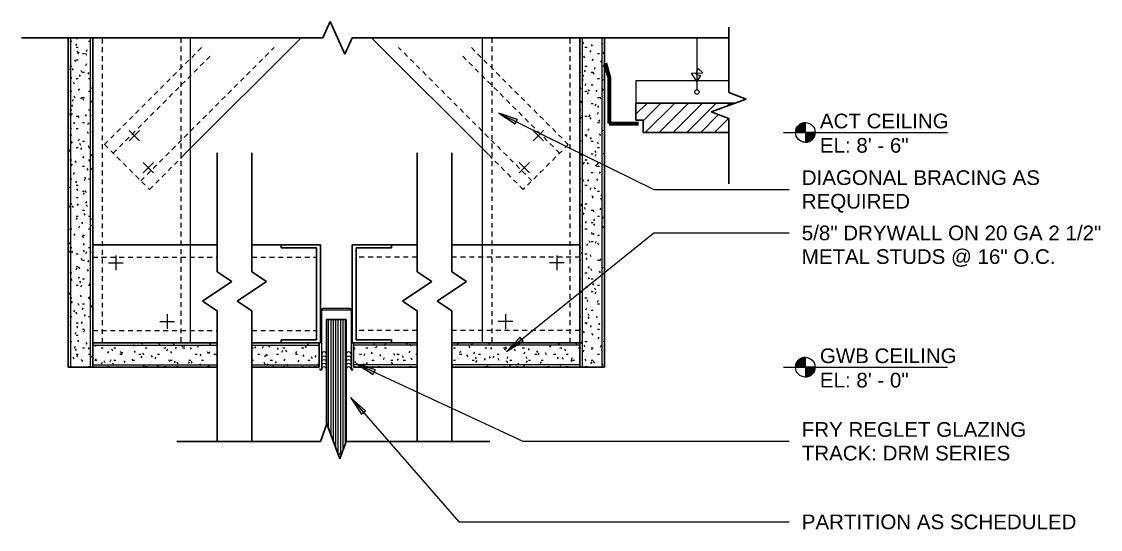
# Model space of a CAD drawing. Header units: inches. Extents: x 65 to 406, y 49 to 174.
# Drawn here: x 340.09 to 367.64, y 123.05 to 136.03 of the extents above; entities that cross this region are included whole.
import ezdxf

# ---------------------------------------------------------------- set-up
doc = ezdxf.new("R2010")
doc.units = ezdxf.units.IN
doc.header["$MEASUREMENT"] = 0
doc.linetypes.add('Hidden 1_8_', pattern=[0.1875, 0.125, -0.0625])
for name, color, linetype, lineweight in [('A-ANNO-NOTE', 131, 'Continuous', 20), ('A-DETL', 90, 'Continuous', 9), ('A-DETL-GENF', 92, 'Continuous', 9), ('A-DETL-GENF-HDLN', 1, 'Hidden 1_8_', 9), ('A-DETL-HDLN', 90, 'Hidden 1_8_', 9), ('A-DETL-MEDM', 33, 'Continuous', 30), ('A-DETL-THIN', 151, 'Continuous', 9), ('A-DETL-WIDE', 214, 'Continuous', 70), ('G-ANNO-TEXT', 231, 'Continuous', 9)]:
    doc.layers.add(name, color=color, linetype=linetype, lineweight=lineweight)
doc.styles.add('Arial_2', font='arial.ttf', dxfattribs={"height": 0.375})

# ---------------------------------------------------------------- blocks, each defined once
blk = doc.blocks.new('C Studs-Side - 2 1_2_-2608773-Section Detail - Drywall Bulkhead 15')
at = {"layer": 'A-DETL-GENF'}
blk.add_line((0, 0), (7.792, 0), dxfattribs=at)
at = {"layer": 'A-DETL-GENF-HDLN'}
for p, q in [((0, 2.25), (7.792, 2.25)), ((7.792, 0.25), (0, 0.25))]:
    blk.add_line(p, q, dxfattribs=at)
blk = doc.blocks.new('Gypsum Wallboard-Section - 5_8_-2608779-Section Detail - Drywall Bulkhead 15')
at = {"layer": 'A-DETL-GENF'}
h = blk.add_hatch(dxfattribs=at)
h.set_pattern_fill('FP_22', color=256, style=0, pattern_type=2)
h.set_pattern_definition([(0, (-35.64, -127.192), (0.64, 0.16), [0.053, -0.427, 0.053, -0.427, -2.56]), (0, (-35.64, -127.192), (0.64, 0.16), [-0.96, 0.053, -0.907, 0.053, -0.427, -1.12]), (0, (-35.64, -127.192), (0.64, 0.16), [-2.4, 0.053, -0.267, 0.053, -0.747]), (120, (-35.4, -127.112), (-0.45856406, 0.47425626), [0.053, -0.427, 0.053, -0.427, -2.56]), (120, (-35.4, -127.112), (-0.45856406, 0.47425626), [-0.96, 0.053, -0.907, 0.053, -0.427, -1.12]), (120, (-35.4, -127.112), (-0.45856406, 0.47425626), [-2.4, 0.053, -0.267, 0.053, -0.747]), (240, (-35.32, -126.792), (-0.18143594, -0.63425626), [0.053, -0.427, 0.053, -0.427, -2.56]), (240, (-35.32, -126.792), (-0.18143594, -0.63425626), [-0.96, 0.053, -0.907, 0.053, -0.427, -1.12]), (240, (-35.32, -126.792), (-0.18143594, -0.63425626), [-2.4, 0.053, -0.267, 0.053, -0.747])])
h.paths.add_polyline_path([(2.5, 0), (3.174, 0), (3.174, 0.625), (0, 0.625), (0, 0)], flags=0)
h.paths.add_polyline_path([(4.065, 0), (5.784, 0), (5.784, 0.625), (4.065, 0.625)], flags=0)
for p, q in [((0, 0.563), (3.174, 0.563)), ((4.065, 0.563), (5.784, 0.563)), ((0, 0.062), (3.174, 0.062)), ((4.065, 0.062), (5.784, 0.062))]:
    blk.add_line(p, q, dxfattribs=at)
at = {"layer": 'A-DETL-MEDM'}
for p, q in [((3.174, 0.625), (0, 0.625)), ((5.784, 0.625), (4.065, 0.625)), ((5.784, 0), (5.784, 0.625)), ((0, 0), (3.174, 0)), ((4.065, 0), (5.784, 0))]:
    blk.add_line(p, q, dxfattribs=at)
blk = doc.blocks.new('C Studs-Side - 2 1_2_-2608774-Section Detail - Drywall Bulkhead 15')
at = {"layer": 'A-DETL-GENF'}
blk.add_line((7.792, 0), (0, 0), dxfattribs=at)
at = {"layer": 'A-DETL-GENF-HDLN'}
for p, q in [((7.792, -0.25), (0, -0.25)), ((0, -2.25), (7.792, -2.25))]:
    blk.add_line(p, q, dxfattribs=at)
blk = doc.blocks.new('Gypsum Wallboard-Section - 5_8_-2608781-Section Detail - Drywall Bulkhead 15')
at = {"layer": 'A-DETL-GENF'}
h = blk.add_hatch(dxfattribs=at)
h.set_pattern_fill('FP_23', color=256, style=0, pattern_type=2)
h.set_pattern_definition([(180, (48.084, 127.192), (-0.64, -0.16), [0.053, -0.427, 0.053, -0.427, -2.56]), (180, (48.084, 127.192), (-0.64, -0.16), [-0.96, 0.053, -0.907, 0.053, -0.427, -1.12]), (180, (48.084, 127.192), (-0.64, -0.16), [-2.4, 0.053, -0.267, 0.053, -0.747]), (300, (47.844, 127.112), (0.45856406, -0.47425626), [0.053, -0.427, 0.053, -0.427, -2.56]), (300, (47.844, 127.112), (0.45856406, -0.47425626), [-0.96, 0.053, -0.907, 0.053, -0.427, -1.12]), (300, (47.844, 127.112), (0.45856406, -0.47425626), [-2.4, 0.053, -0.267, 0.053, -0.747]), (60, (47.764, 126.792), (0.18143594, 0.63425626), [0.053, -0.427, 0.053, -0.427, -2.56]), (60, (47.764, 126.792), (0.18143594, 0.63425626), [-0.96, 0.053, -0.907, 0.053, -0.427, -1.12]), (60, (47.764, 126.792), (0.18143594, 0.63425626), [-2.4, 0.053, -0.267, 0.053, -0.747])])
h.paths.add_polyline_path([(0.272, 0), (0, 0), (0, -0.625), (3.269, -0.625), (3.269, 0), (2.5, 0)], flags=0)
h.paths.add_polyline_path([(5.784, 0), (4.161, 0), (4.161, -0.625), (5.784, -0.625)], flags=0)
for p, q in [((0, -0.062), (3.269, -0.062)), ((4.161, -0.062), (5.784, -0.062)), ((0, -0.563), (3.269, -0.563)), ((4.161, -0.563), (5.784, -0.563))]:
    blk.add_line(p, q, dxfattribs=at)
at = {"layer": 'A-DETL-MEDM'}
for p, q in [((0, 0), (3.269, 0)), ((4.161, 0), (5.784, 0)), ((5.784, 0), (5.784, -0.625)), ((3.269, -0.625), (0, -0.625)), ((5.784, -0.625), (4.161, -0.625))]:
    blk.add_line(p, q, dxfattribs=at)
blk = doc.blocks.new('Gypsum Wallboard-Section - 5_8_-2608780-Section Detail - Drywall Bulkhead 15')
at = {"layer": 'A-DETL-GENF'}
h = blk.add_hatch(dxfattribs=at)
h.set_pattern_fill('FP_24', color=256, style=0, pattern_type=2)
h.set_pattern_definition([(270, (-127.192, 35.64), (0.16, -0.64), [0.053, -0.427, 0.053, -0.427, -2.56]), (270, (-127.192, 35.64), (0.16, -0.64), [-0.96, 0.053, -0.907, 0.053, -0.427, -1.12]), (270, (-127.192, 35.64), (0.16, -0.64), [-2.4, 0.053, -0.267, 0.053, -0.747]), (30, (-127.112, 35.4), (0.47425626, 0.45856406), [0.053, -0.427, 0.053, -0.427, -2.56]), (30, (-127.112, 35.4), (0.47425626, 0.45856406), [-0.96, 0.053, -0.907, 0.053, -0.427, -1.12]), (30, (-127.112, 35.4), (0.47425626, 0.45856406), [-2.4, 0.053, -0.267, 0.053, -0.747]), (150, (-126.792, 35.32), (-0.63425626, 0.18143594), [0.053, -0.427, 0.053, -0.427, -2.56]), (150, (-126.792, 35.32), (-0.63425626, 0.18143594), [-0.96, 0.053, -0.907, 0.053, -0.427, -1.12]), (150, (-126.792, 35.32), (-0.63425626, 0.18143594), [-2.4, 0.053, -0.267, 0.053, -0.747])])
h.paths.add_polyline_path([(0, 0), (8.417, 0), (8.417, 0.625), (0, 0.625)], flags=0)
for p, q in [((0, 0.563), (8.417, 0.563)), ((0, 0.062), (8.417, 0.062))]:
    blk.add_line(p, q, dxfattribs=at)
at = {"layer": 'A-DETL-MEDM'}
for p, q in [((8.417, 0.625), (0, 0.625)), ((0, 0.625), (0, 0)), ((0, 0), (8.417, 0))]:
    blk.add_line(p, q, dxfattribs=at)
blk = doc.blocks.new('Gypsum Wallboard-Section - 5_8_-2608782-Section Detail - Drywall Bulkhead 15')
at = {"layer": 'A-DETL-GENF'}
h = blk.add_hatch(dxfattribs=at)
h.set_pattern_fill('FP_25', color=256, style=0, pattern_type=2)
h.set_pattern_definition([(270, (-127.192, 48.084), (0.16, -0.64), [0.053, -0.427, 0.053, -0.427, -2.56]), (270, (-127.192, 48.084), (0.16, -0.64), [-0.96, 0.053, -0.907, 0.053, -0.427, -1.12]), (270, (-127.192, 48.084), (0.16, -0.64), [-2.4, 0.053, -0.267, 0.053, -0.747]), (30, (-127.112, 47.844), (0.47425626, 0.45856406), [0.053, -0.427, 0.053, -0.427, -2.56]), (30, (-127.112, 47.844), (0.47425626, 0.45856406), [-0.96, 0.053, -0.907, 0.053, -0.427, -1.12]), (30, (-127.112, 47.844), (0.47425626, 0.45856406), [-2.4, 0.053, -0.267, 0.053, -0.747]), (150, (-126.792, 47.764), (-0.63425626, 0.18143594), [0.053, -0.427, 0.053, -0.427, -2.56]), (150, (-126.792, 47.764), (-0.63425626, 0.18143594), [-0.96, 0.053, -0.907, 0.053, -0.427, -1.12]), (150, (-126.792, 47.764), (-0.63425626, 0.18143594), [-2.4, 0.053, -0.267, 0.053, -0.747])])
h.paths.add_polyline_path([(0, -0.625), (8.417, -0.625), (8.417, 0), (0, 0), (0, -0.404)], flags=0)
for p, q in [((0, -0.062), (8.417, -0.062)), ((0, -0.563), (8.417, -0.563))]:
    blk.add_line(p, q, dxfattribs=at)
at = {"layer": 'A-DETL-MEDM'}
for p, q in [((0, 0), (8.417, 0)), ((0, -0.625), (0, 0)), ((8.417, -0.625), (0, -0.625))]:
    blk.add_line(p, q, dxfattribs=at)
blk = doc.blocks.new('Break Line - Break Line-2610351-Section Detail - Drywall Bulkhead 15')
at = {"layer": 'A-DETL-MEDM'}
for p, q in [((-0.372, 0), (-0.186, 0.416)), ((-0.186, 0.416), (0.186, -0.416)), ((-8.069, 0), (-0.372, 0)), ((0.186, -0.416), (0.372, 0)), ((0.372, 0), (9.994, 0))]:
    blk.add_line(p, q, dxfattribs=at)
blk = doc.blocks.new('Double Break Line - Double Break Line-2609831-Section Detail - Drywall Bulkhead 15')
at = {"layer": 'A-DETL-MEDM'}
for p, q in [((-0.25, 1.266), (-0.5, 0.891)), ((0.25, 0.516), (-0.25, 1.266)), ((-3.505, 0.891), (-3.833, 0.891)), ((-0.5, 0.891), (-3.505, 0.891)), ((0.5, 0.891), (0.25, 0.516)), ((3.089, 0.891), (0.5, 0.891)), ((3.089, 0.891), (3.54, 0.891)), ((-0.5, 0), (-0.25, 0.375)), ((-0.25, 0.375), (0.25, -0.375)), ((-3.505, 0), (-3.833, 0)), ((-3.505, 0), (-0.5, 0)), ((0.25, -0.375), (0.5, 0)), ((0.5, 0), (3.089, 0)), ((3.089, 0), (3.54, 0))]:
    blk.add_line(p, q, dxfattribs=at)
blk = doc.blocks.new('Break Line - Break Line-2608856-Section Detail - Drywall Bulkhead 15')
at = {"layer": 'A-DETL-MEDM'}
for p, q in [((-0.329, 0), (-0.164, 0.446)), ((-0.164, 0.446), (0.164, -0.446)), ((-4, 0), (-0.329, 0)), ((0.164, -0.446), (0.329, 0)), ((0.329, 0), (4, 0))]:
    blk.add_line(p, q, dxfattribs=at)
blk = doc.blocks.new('Break Line - Break Line-2610274-Section Detail - Drywall Bulkhead 15')
at = {"layer": 'A-DETL-MEDM'}
for p, q in [((-0.329, 0), (-0.164, 0.446)), ((-0.164, 0.446), (0.164, -0.446)), ((-2, 0), (-0.329, 0)), ((0.164, -0.446), (0.329, 0)), ((0.329, 0), (2, 0))]:
    blk.add_line(p, q, dxfattribs=at)
blk = doc.blocks.new('FORM Elevation Symbol - Default-654938-Section Detail - Drywall Bulkhead 15')
at = {"layer": 'A-ANNO-NOTE', "lineweight": 9}
h = blk.add_hatch(color=256, dxfattribs=at)
edge = h.paths.add_edge_path(flags=0)
edge.add_line((0.0623, 0), (-0.0002, 0))
edge.add_arc((0.0623, 0), 0.0625, 90, 180, ccw=False)
edge.add_line((0.0623, 0.0625), (0.0623, 0))
h = blk.add_hatch(color=256, dxfattribs=at)
edge = h.paths.add_edge_path(flags=0)
edge.add_arc((0.0623, 0), 0.0625, -90, 0, ccw=False)
edge.add_line((0.0623, -0.0625), (0.0623, 0))
edge.add_line((0.0623, 0), (0.1248, 0))
at = {"layer": 'A-ANNO-NOTE'}
for p, q in [((-0.0766, 0), (0.9696, 0)), ((-0.0002, 0), (0.0623, 0)), ((0.0623, 0), (0.0623, 0.0625)), ((0.1248, 0), (0.0623, 0)), ((0.0623, 0), (0.0623, -0.0625))]:
    blk.add_line(p, q, dxfattribs=at)
blk.add_circle((0.0623, 0), 0.0625, dxfattribs=at)
for start, end in [(90, 180), (270, 0)]:
    blk.add_arc((0.0623, 0), 0.0625, start, end, dxfattribs=at)

msp = doc.modelspace()

# ---------------------------------------------------------------- hatches: boundary and pattern name
at = {"layer": 'A-DETL-GENF'}
h = msp.add_hatch(dxfattribs=at)
h.set_pattern_fill('FP_9', style=0, pattern_type=2)
h.set_pattern_definition([(45, (306.2659, 0), (-0.1767767, 0.1767767), [])])
h.paths.add_polyline_path([(358.150189, 133.191919), (358.150189, 133.55053), (357.70445, 133.714975), (358.319599, 133.941919), (355.776541, 133.941919), (355.776541, 133.503919), (355.964041, 133.503919), (355.964041, 133.191919), (356.097603, 133.191919)], flags=0)
h = msp.add_hatch(dxfattribs=at)
h.set_pattern_fill('FP_21', style=0, pattern_type=2)
h.set_pattern_definition([(90, (306.2659, 0), (-0.062, 4e-18), [])])
h.paths.add_polyline_path([(348.214246, 124.975467), (348.260362, 124.975467), (348.377927, 125.296205), (348.377927, 128.410669), (347.877927, 128.410669), (347.877927, 125.721803), (347.885357, 125.741943), (348.168131, 124.975467)], flags=0)
at = {"layer": 'G-ANNO-TEXT'}
for points in [[(352.273354, 133.68833), (352.692768, 133.408285), (352.750958, 133.526379)], [(352.470285, 127.595885), (352.901234, 127.857832), (352.818752, 127.960444)], [(348.644649, 127.275161), (349.070171, 127.004488), (349.125727, 127.123845)], [(348.490343, 126.41524), (348.768774, 125.994754), (348.868117, 126.081145)]]:
    msp.add_hatch(color=7, dxfattribs=at).paths.add_polyline_path(points, flags=0)

# ---------------------------------------------------------------- linework, layer by layer
at = {"layer": 'A-DETL', "lineweight": 18}
for p, q in [((348.471677, 128.691919), (347.784177, 128.691919)), ((347.752927, 127.129419), (347.752927, 128.629419)), ((347.784177, 128.660669), (348.471677, 128.660669)), ((348.502927, 128.629419), (348.502927, 127.129419)), ((347.706052, 127.160669), (347.706052, 127.129419)), ((347.706052, 127.129419), (347.752927, 127.129419)), ((348.502927, 127.129419), (348.549802, 127.129419)), ((348.549802, 127.129419), (348.549802, 127.160669))]:
    msp.add_line(p, q, dxfattribs=at)
for centre, radius, start, end in [((347.784177, 128.629419), 0.0625, 90, 180), ((348.471677, 128.629419), 0.0625, 0, 90), ((347.784177, 128.629419), 0.03125, 90, 180), ((348.471677, 128.629419), 0.03125, 0, 90)]:
    msp.add_arc(centre, radius, start, end, dxfattribs=at)
at = {"layer": 'A-DETL-HDLN'}
for p, q in [((344.67936, 135.358656), (342.204486, 132.883782)), ((344.243473, 133.066613), (346.54157, 135.36471)), ((352.01238, 133.066613), (349.714283, 135.36471)), ((351.576493, 135.358656), (354.051367, 132.883782)), ((342.425457, 132.662811), (344.976029, 135.213383)), ((353.830396, 132.662811), (351.279824, 135.213383)), ((342.204486, 132.883782), (343.353535, 131.734734)), ((343.132564, 131.955704), (344.243473, 133.066613)), ((353.123289, 131.955704), (352.01238, 133.066613)), ((354.051367, 132.883782), (352.902318, 131.734734)), ((343.353535, 131.734734), (344.243473, 132.624672)), ((352.902318, 131.734734), (352.01238, 132.624672)), ((341.906287, 130.004419), (345.0802, 130.004419)), ((345.971677, 130.004419), (347.62013, 130.004419)), ((350.188707, 130.004419), (348.635724, 130.004419)), ((354.349566, 130.004419), (351.080183, 130.004419)), ((341.906287, 128.129419), (345.0802, 128.129419)), ((345.971677, 128.129419), (347.62013, 128.129419)), ((350.188707, 128.129419), (348.635724, 128.129419)), ((354.349566, 128.129419), (351.080183, 128.129419))]:
    msp.add_line(p, q, dxfattribs=at)
at = {"layer": 'A-DETL-MEDM'}
for p, q in [((355.776541, 133.941919), (355.776541, 133.503919)), ((358.319599, 133.941919), (355.776541, 133.941919)), ((355.776541, 133.503919), (355.964041, 133.503919)), ((355.964041, 133.503919), (355.964041, 133.191919)), ((355.964041, 133.191919), (358.150189, 133.191919)), ((341.906287, 130.316919), (345.0802, 130.316919)), ((345.971677, 130.316919), (347.721677, 130.316919)), ((346.721677, 130.316919), (346.721677, 130.239096)), ((347.721677, 130.316919), (346.721677, 130.316919)), ((346.721677, 130.239096), (347.62013, 130.239096)), ((347.62013, 130.239096), (347.62013, 127.894743)), ((347.721677, 127.816919), (347.721677, 130.316919)), ((348.534177, 130.316919), (349.534177, 130.316919)), ((348.534177, 127.816919), (348.534177, 130.316919)), ((348.534177, 130.316919), (350.188707, 130.316919)), ((350.188707, 130.316919), (348.534177, 130.316919)), ((349.534177, 130.239096), (348.635724, 130.239096)), ((348.635724, 130.239096), (348.635724, 127.894743)), ((349.534177, 130.316919), (349.534177, 130.239096)), ((351.080183, 130.316919), (351.849566, 130.316919)), ((354.349566, 130.316919), (351.080183, 130.316919)), ((348.377927, 128.410669), (347.877927, 128.410669)), ((347.877927, 128.410669), (347.877927, 125.721803)), ((348.377927, 125.296205), (348.377927, 128.410669)), ((346.721677, 127.894743), (346.721677, 127.816919)), ((347.62013, 127.894743), (346.721677, 127.894743)), ((348.635724, 127.894743), (349.534177, 127.894743)), ((349.534177, 127.894743), (349.534177, 127.816919)), ((347.690427, 127.816919), (347.721677, 127.816919)), ((347.690427, 127.816919), (347.721677, 127.816919)), ((348.565427, 127.816919), (348.534177, 127.816919)), ((348.565427, 127.816919), (348.534177, 127.816919)), ((348.168131, 124.975467), (348.260362, 124.975467))]:
    msp.add_line(p, q, dxfattribs=at)
at = {"layer": 'A-DETL-THIN'}
for p, q in [((344.243473, 132.624672), (347.227836, 135.609035)), ((352.01238, 132.624672), (349.028017, 135.609035)), ((357.337689, 135.609035), (357.337689, 134.821637)), ((357.35768, 134.821637), (357.306975, 134.68454)), ((357.337689, 134.821637), (357.337689, 134.28203)), ((357.488227, 134.716037), (357.368909, 134.821637)), ((355.776541, 134.522344), (358.150189, 134.522344)), ((355.776541, 134.522344), (355.776541, 133.941919)), ((357.196648, 134.708163), (357.488227, 134.716037)), ((357.338497, 134.495554), (357.196648, 134.708163)), ((357.306975, 134.68454), (357.425183, 134.645168)), ((357.425183, 134.645168), (357.338497, 134.495554)), ((355.776541, 133.941919), (358.150189, 133.941919)), ((343.101461, 132.975528), (342.836296, 133.240693)), ((343.101461, 133.240693), (342.836296, 132.975528)), ((353.154392, 132.975528), (353.419557, 133.240693)), ((353.154392, 133.240693), (353.419557, 132.975528)), ((343.458771, 132.160129), (343.193606, 132.425294)), ((343.458771, 132.425294), (343.193606, 132.160129)), ((352.797082, 132.160129), (353.062247, 132.425294)), ((352.797082, 132.425294), (353.062247, 132.160129)), ((342.307754, 129.858098), (342.682754, 129.858098)), ((342.495254, 130.045598), (342.495254, 129.670598)), ((353.948099, 129.858098), (353.573099, 129.858098)), ((353.760599, 130.045598), (353.760599, 129.670598)), ((343.807754, 128.545598), (343.807754, 128.170598)), ((352.448099, 128.545598), (352.448099, 128.170598)), ((343.620254, 128.358098), (343.995254, 128.358098)), ((352.635599, 128.358098), (352.260599, 128.358098))]:
    msp.add_line(p, q, dxfattribs=at)
msp.add_circle((357.337689, 134.225258), 0.056772, dxfattribs=at)
for centre, end in [((347.815427, 127.522291), 181.6548123), ((348.440427, 127.522291), 181.6548123), ((347.815427, 127.415783), 181.6548123), ((347.815427, 127.322406), 181.6548122), ((348.440427, 127.415783), 181.6548123), ((348.440427, 127.322406), 181.6548123), ((347.815427, 127.229029), 181.6548122), ((347.815427, 127.135651), 181.6548123), ((348.440427, 127.229029), 181.6548123), ((348.440427, 127.135651), 181.6548123)]:
    msp.add_arc(centre, 0.062526, 358.3451877, end, dxfattribs=at)
at = {"layer": 'A-DETL-WIDE'}
for p, q in [((354.996371, 134.959095), (355.097089, 134.58321)), ((355.097089, 134.58321), (355.097089, 133.416562)), ((355.097089, 133.416562), (355.847089, 133.416562))]:
    msp.add_line(p, q, dxfattribs=at)
at = {"layer": 'G-ANNO-TEXT', "color": 7}
for p, q in [((352.273354, 133.68833), (352.692768, 133.408285)), ((352.750958, 133.526379), (352.273354, 133.68833)), ((352.273354, 133.68833), (356.236972, 131.735297)), ((352.692768, 133.408285), (352.750958, 133.526379)), ((356.236972, 131.735297), (359.695216, 131.735297)), ((352.470285, 127.595885), (356.236972, 130.62361)), ((356.236972, 130.62361), (359.695216, 130.62361)), ((352.818752, 127.960444), (352.470285, 127.595885)), ((352.901234, 127.857832), (352.818752, 127.960444)), ((352.470285, 127.595885), (352.901234, 127.857832)), ((348.644649, 127.275161), (349.070171, 127.004488)), ((349.125727, 127.123845), (348.644649, 127.275161)), ((348.644649, 127.275161), (352.889235, 125.29946)), ((349.070171, 127.004488), (349.125727, 127.123845)), ((348.490343, 126.41524), (348.768774, 125.994754)), ((348.868117, 126.081145), (348.490343, 126.41524)), ((348.490343, 126.41524), (351.251733, 123.23987)), ((348.768774, 125.994754), (348.868117, 126.081145)), ((352.889235, 125.29946), (359.695216, 125.29946)), ((351.251733, 123.23987), (359.695216, 123.23987))]:
    msp.add_line(p, q, dxfattribs=at)

# ---------------------------------------------------------------- block references
at = {"layer": 'A-ANNO-NOTE', "xscale": 4, "yscale": 4, "zscale": 4}
for p in [(359.856978, 133.191919), (359.856978, 127.191919)]:
    msp.add_blockref('FORM Elevation Symbol - Default-654938-Section Detail - Drywall Bulkhead 15', p, dxfattribs=at)
at = {"layer": 'A-DETL-GENF'}
for name, p in [('Break Line - Break Line-2610351-Section Detail - Drywall Bulkhead 15', (348.156287, 135.609035)), ('Gypsum Wallboard-Section - 5_8_-2608779-Section Detail - Drywall Bulkhead 15', (341.906287, 127.191919))]:
    msp.add_blockref(name, p, dxfattribs=at)
for name, p, rotation in [('Break Line - Break Line-2610274-Section Detail - Drywall Bulkhead 15', (358.150189, 133.879419), 269.9999999999999), ('Gypsum Wallboard-Section - 5_8_-2608780-Section Detail - Drywall Bulkhead 15', (341.906287, 127.191919), 89.99999999999993), ('C Studs-Side - 2 1_2_-2608773-Section Detail - Drywall Bulkhead 15', (344.406287, 127.816919), 89.99999999999993), ('C Studs-Side - 2 1_2_-2608774-Section Detail - Drywall Bulkhead 15', (351.849566, 127.816919), 90.00000000000007), ('Gypsum Wallboard-Section - 5_8_-2608782-Section Detail - Drywall Bulkhead 15', (354.349566, 127.191919), 89.9999999999999), ('Double Break Line - Double Break Line-2609831-Section Detail - Drywall Bulkhead 15', (345.971677, 129.129419), 89.9999999999999), ('Double Break Line - Double Break Line-2609831-Section Detail - Drywall Bulkhead 15', (351.080183, 129.129419), 89.9999999999999), ('Gypsum Wallboard-Section - 5_8_-2608781-Section Detail - Drywall Bulkhead 15', (354.349566, 127.191919), 180), ('Break Line - Break Line-2608856-Section Detail - Drywall Bulkhead 15', (348.049802, 125.296205), 180)]:
    msp.add_blockref(name, p, dxfattribs=dict(at, rotation=rotation))

# ---------------------------------------------------------------- texts
at = {"layer": 'A-ANNO-NOTE', "lineweight": 9, "char_height": 0.375, "attachment_point": 1, "style": 'Arial_2'}
for s, insert, width in [('ACT CEILING', (360.477933, 133.672287), 4.01475), ('EL: 8\' - 6"', (360.477933, 133.04936), 2.764875), ('GWB CEILING', (360.477933, 127.672287), 4.2925), ('EL: 8\' - 0"', (360.477933, 127.04936), 2.764875)]:
    msp.add_mtext(s, dxfattribs=dict(at, insert=insert, width=width))
at = {"layer": 'G-ANNO-TEXT', "color": 7, "char_height": 0.375, "attachment_point": 1, "style": 'Arial_2'}
for s, insert, width in [('DIAGONAL BRACING AS ', (360.015216, 132.224651), 7.638125), ('REQUIRED', (360.015216, 131.620484), 3.396125), ('5/8" DRYWALL ON 20 GA 2 1/2" ', (360.015216, 130.81111), 9.5445), ('METAL STUDS @ 16" O.C.', (360.015216, 130.206943), 7.95375), ('FRY REGLET GLAZING ', (360.015216, 125.788813), 7.19625), ('TRACK: DRM SERIES', (360.015216, 125.184647), 6.53975), ('PARTITION AS SCHEDULED', (360.015216, 123.42737), 8.597625)]:
    msp.add_mtext(s, dxfattribs=dict(at, insert=insert, width=width))

doc.saveas('drawing.dxf')
